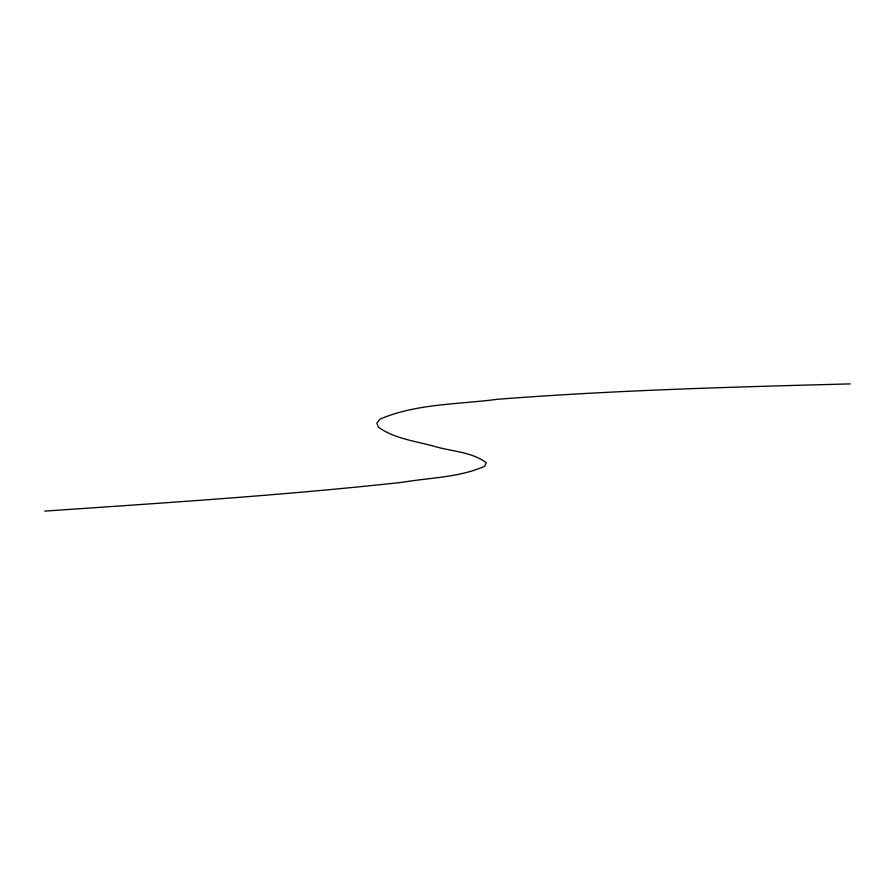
<?xml version="1.0" encoding="UTF-8"?>
<svg xmlns="http://www.w3.org/2000/svg" width="895" height="895" viewBox="0 0 895 895"><rect width="100%" height="100%" fill="white"/><g stroke="black" fill="none" stroke-linecap="round" stroke-linejoin="round"><path stroke-width="1.34" d="M44.75 511.112C164.065 502.867 283.502 495.36 402.414 482.282C429.857 477.628 459.057 477.594 484.844 466.194L486.309 462.726C471.419 451.617 451.114 451.505 433.762 446.169C415.09 441.056 394.572 438.673 378.451 427.217L376.829 423.145L380.129 419.039C416.779 403.533 458.027 404.473 496.926 399.338C614.485 390.175 732.412 387.032 850.25 383.888"/></g></svg>
